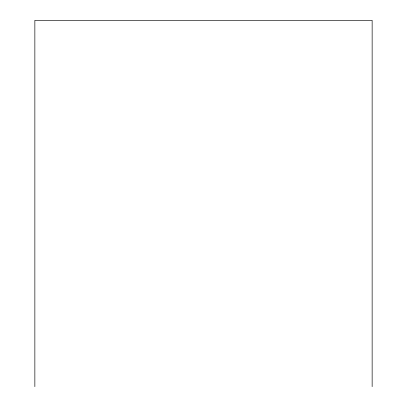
<?xml version="1.0" encoding="UTF-8"?>
<svg xmlns="http://www.w3.org/2000/svg" width="407" height="407" viewBox="0 0 407 407"><rect width="100%" height="100%" fill="white"/><g stroke="black" fill="none" stroke-linecap="round" stroke-linejoin="round"><path stroke-width="0.61" d="M372.146 386.65L372.146 20.35L34.854 20.35L34.854 386.65"/></g></svg>
